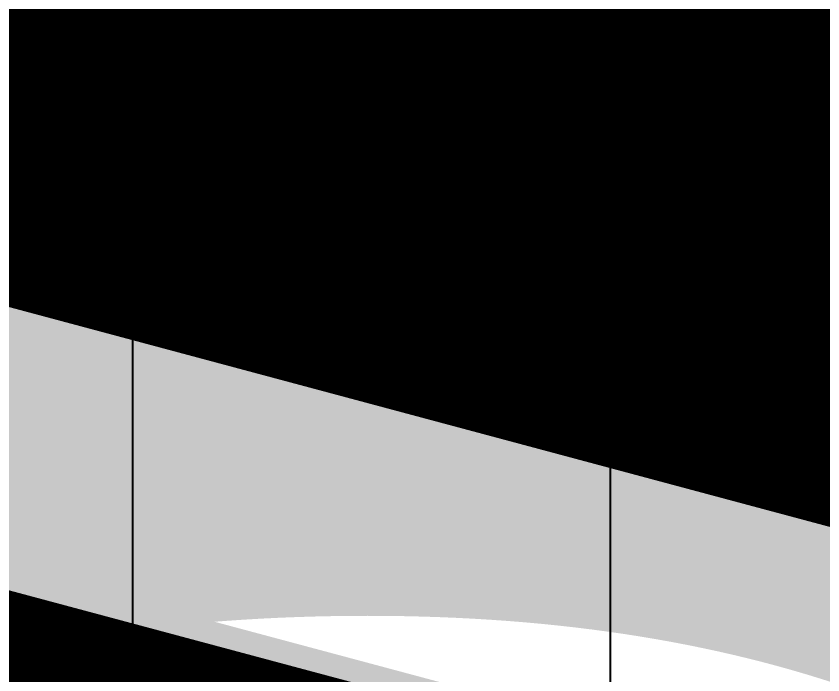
# Model space of a CAD drawing. Header units: inches. Extents: x -0.7 to 8.56, y -0.56 to 6.25.
# Drawn here: x 0.6106 to 0.63303, y 0.96248 to 0.98081 of the extents above; entities that cross this region are included whole.
import ezdxf

# ---------------------------------------------------------------- set-up
doc = ezdxf.new("R2010")
doc.units = ezdxf.units.IN
doc.header["$MEASUREMENT"] = 0
for name, color, linetype in [('Bottom Layer', 5, 'Continuous'), ('Bottom Overlay', 54, 'Continuous'), ('Dimension', 6, 'Continuous'), ('Fabrication', 76, 'Continuous'), ('Top Layer', 1, 'Continuous'), ('Top Paste', 8, 'Continuous'), ('Top Solder', 216, 'Continuous')]:
    doc.layers.add(name, color=color, linetype=linetype)
doc.styles.add('Arial Black_Bold', font='', dxfattribs={"height": 0.2})
doc.styles.get('Arial Black_Bold').set_extended_font_data('Arial Black', bold=True)

# ---------------------------------------------------------------- blocks, each defined once
blk = doc.blocks.new('C___0402_20')
at = {"layer": 'Top Layer'}
for points in [[(-0.0275, -0.0125), (-0.0275, 0.0125), (-0.0095, 0.0125), (-0.0095, -0.0125)], [(0.0095, -0.0125), (0.0095, 0.0125), (0.0275, 0.0125), (0.0275, -0.0125)]]:
    blk.add_hatch(color=1, dxfattribs=at).paths.add_polyline_path(points)
at = {"layer": 'Top Paste'}
for points in [[(-0.0275, -0.0125), (-0.0275, 0.0125), (-0.0095, 0.0125), (-0.0095, -0.0125)], [(0.0095, -0.0125), (0.0095, 0.0125), (0.0275, 0.0125), (0.0275, -0.0125)]]:
    blk.add_hatch(color=8, dxfattribs=at).paths.add_polyline_path(points)
at = {"layer": 'Top Solder'}
for points in [[(-0.029862, -0.014862), (-0.029862, 0.014862), (-0.007138, 0.014862), (-0.007138, -0.014862)], [(0.007138, -0.014862), (0.007138, 0.014862), (0.029862, 0.014862), (0.029862, -0.014862)]]:
    blk.add_hatch(color=216, dxfattribs=at).paths.add_polyline_path(points)

msp = doc.modelspace()

# ---------------------------------------------------------------- linework, layer by layer
at = {"layer": 'Bottom Layer'}
for p, q in [((0.62712, 1.035361), (0.627119, 0.750632)), ((0.613834, 1.018644), (0.613834, 0.771991))]:
    msp.add_line(p, q, dxfattribs=at)
at = {"layer": 'Dimension'}
msp.add_lwpolyline([(2.295669, 0.766417, 0.01, 0.01, 1), (0.524016, 0.766417, 0.01, 0.01, 1)], format="xyseb", close=True, dxfattribs=at)
msp.add_lwpolyline([(0.484355, 1.014253, 0.015, 0.015, 0), (2.408178, 0.498766, 0.015, 0.015, 0)], format="xyseb", dxfattribs=at)
at = {"layer": 'Fabrication'}
for points in [[(2.094234, 1.23357, 0.0005, 0.0005, -1.1671), (0.617129, 0.534922, 0.0005, 0.0005, 0)], [(2.094234, 1.23357, 0.0005, 0.0005, -1.1671), (0.617129, 0.534922, 0.0005, 0.0005, 0)], [(2.094234, 1.23357, 0.0005, 0.0005, -1.1671), (0.617129, 0.534922, 0.0005, 0.0005, 0)], [(2.094234, 1.23357, 0.0005, 0.0005, -1.1671), (0.617129, 0.534922, 0.0005, 0.0005, 0)], [(2.146108, 1.225917, 0.0005, 0.0005, -1.205705), (0.558167, 0.612204, 0.0005, 0.0005, 0)], [(2.146108, 1.225917, 0.0005, 0.0005, -1.205705), (0.558167, 0.612204, 0.0005, 0.0005, 0)], [(0.558173, 0.927164, 0.0005, 0.0005, -0.093151), (0.673459, 1.225622, 0.0005, 0.0005, 0)], [(0.558173, 0.927164, 0.0005, 0.0005, -0.093151), (0.673459, 1.225622, 0.0005, 0.0005, 0)], [(0.645451, 0.966534, 0.0005, 0.0005, -0.501294), (0.617139, 1.004447, 0.0005, 0.0005, 0)], [(0.645451, 0.966534, 0.0005, 0.0005, -0.501294), (0.617139, 1.004447, 0.0005, 0.0005, 0)], [(0.645451, 0.966534, 0.0005, 0.0005, -0.501294), (0.617139, 1.004447, 0.0005, 0.0005, 0)], [(0.645451, 0.966534, 0.0005, 0.0005, -0.501294), (0.617139, 1.004447, 0.0005, 0.0005, 0)]]:
    msp.add_lwpolyline(points, format="xyseb", dxfattribs=at)
at = {"layer": 'Top Layer'}
for p, q in [((0.612241, 0.980379), (0.608599, 0.988602)), ((0.627945, 0.976171), (0.612241, 0.980379)), ((0.64203, 0.972398), (0.627945, 0.976171))]:
    msp.add_line(p, q, dxfattribs=at)
for points in [[(0.560812, 0.51712, 0.08, 0.08, -0.267603), (0.765842, 1.377872, 0.08, 0.08, 0)], [(0.552896, 0.969892, 0.02, 0.02, 0), (0.618429, 0.952332, 0.02, 0.02, 0)]]:
    msp.add_lwpolyline(points, format="xyseb", dxfattribs=at)

# ---------------------------------------------------------------- block references
at = {"rotation": 255}
msp.add_blockref('C___0402_20', (0.623029, 0.969499), dxfattribs=at)

# ---------------------------------------------------------------- texts
at = {"layer": 'Bottom Overlay', "style": 'Arial Black_Bold', "text_generation_flag": 2}
msp.add_text('BLDC', height=0.1, rotation=270, dxfattribs=at).set_placement((0.569631, 0.665432))

doc.saveas('drawing.dxf')
